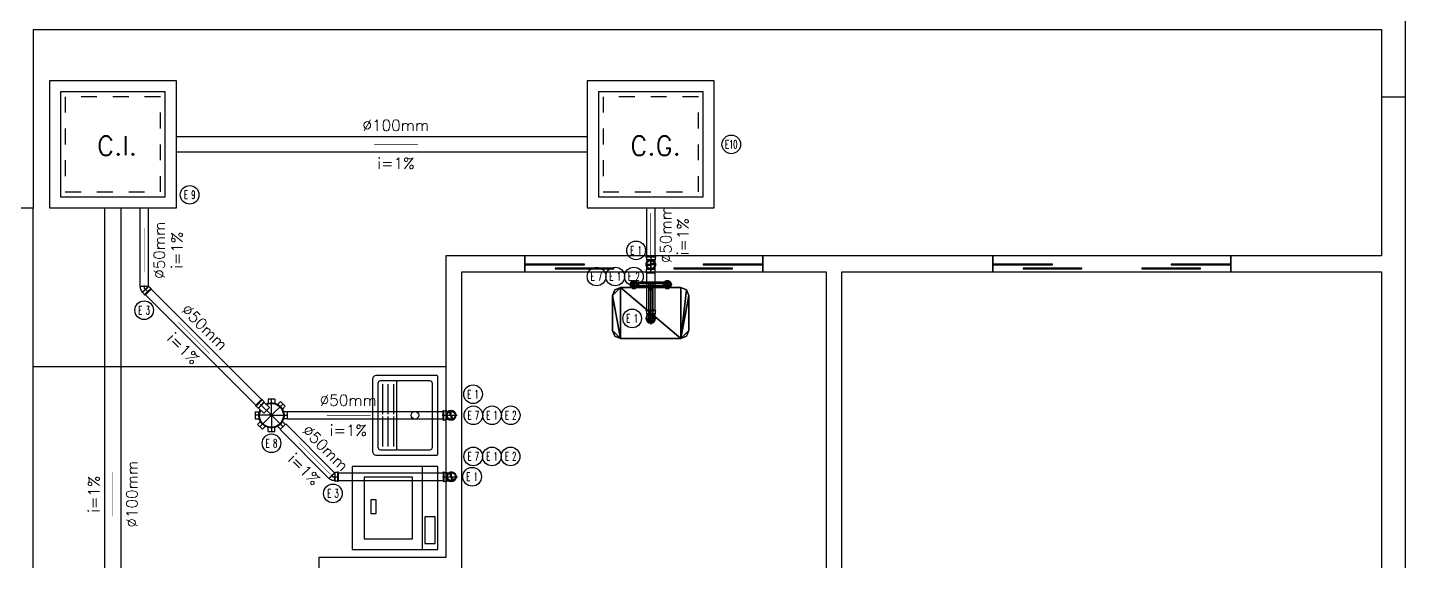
# Model space of a CAD drawing. Header units: metres. Extents: x 49 to 320, y -91 to 27.
# Drawn here: x 169.61 to 178.29, y -32.33 to -28.97 of the extents above; entities that cross this region are included whole.
import ezdxf
from ezdxf.enums import TextEntityAlignment as Align

# ---------------------------------------------------------------- set-up
doc = ezdxf.new("R2010")
doc.units = ezdxf.units.M
doc.header["$LTSCALE"] = 0.2
doc.linetypes.add('HIDDEN', pattern=[0.5, 0.25, -0.25])
doc.linetypes.add('LS', pattern=[0.5, 0.25, -0.25])
for name, color, linetype in [('ARQ-___-___-LEG', 3, 'Continuous'), ('ARQ-___-___-VST', 9, 'Continuous'), ('ARQ-EQP', 24, 'Continuous'), ('ARQ-EQP-___-INT', 7, 'Continuous'), ('CONEXAO_ESGOTO', 3, 'Continuous'), ('Diametro', 1, 'Continuous'), ('Fluxo', 1, 'Continuous'), ('Inclinacao', 1, 'Continuous'), ('LEGENDA_ID', 5, 'Continuous'), ('LEGENDA_ID_L', 5, 'Continuous'), ('LINHA_SIMETRIA', 1, 'LS'), ('TUBOS_ESGOTO', 100, 'Continuous')]:
    doc.layers.add(name, color=color, linetype=linetype)
doc.styles.add('R80', font='simplex.shx', dxfattribs={"height": 12})
doc.styles.add('ROMANS', font='romans', dxfattribs={"height": 6})

# ---------------------------------------------------------------- blocks, each defined once
blk = doc.blocks.new('MCCUB1_3')
at = {"color": 254}
mesh = blk.add_polyface(dxfattribs=at)
corners = [(-1.37, -30.51, 100.3), (-1.37, -30.51, 95.49), (-0.07, -31.26, 95.49), (-0.07, -31.26, 100.61), (-1.37, -29.01, 99.68), (-1.37, -29.01, 95.49), (-0.07, -28.26, 99.37), (-0.07, -28.26, 95.49), (1.23, -29.01, 99.68), (1.23, -29.01, 95.49), (1.23, -30.51, 100.3), (1.23, -30.51, 95.49), (-1.37, -27.24, 103.57), (-0.07, -27.55, 104.32), (-1.37, -26.62, 102.07), (-0.07, -26.31, 101.32), (1.23, -26.62, 102.07), (1.23, -27.24, 103.57), (-1.37, -10.62, 103.57), (-0.07, -10.31, 104.32), (-1.37, -11.24, 102.07), (-0.07, -11.55, 101.32), (1.23, -11.24, 102.07), (1.23, -10.62, 103.57), (-1.37, -7.57, 100.52), (-0.07, -7.04, 101.05), (-1.37, -8.63, 99.46), (-0.07, -9.16, 98.93), (1.23, -8.63, 99.46), (1.23, -7.57, 100.52), (-12.07, -6.6, 99.98), (-12.07, -7.35, 101.29), (11.93, -7.35, 101.29), (11.93, -6.6, 99.98), (-12.07, -7.36, 98.69), (11.93, -7.36, 98.69), (-12.07, -8.86, 98.7), (11.93, -8.86, 98.7), (-12.07, -9.6, 100), (11.93, -9.6, 100), (-12.07, -8.85, 101.29), (11.93, -8.85, 101.29), (12.46, -6.63, 106.88), (11.21, -5.72, 106.88), (9.67, -5.72, 106.88), (8.42, -6.62, 106.88), (7.93, -8.09, 106.88), (8.4, -9.56, 106.88), (9.64, -10.47, 106.88), (12.44, -9.59, 106.88), (11.19, -10.48, 106.88), (12.93, -8.12, 106.88), (12.46, -6.63, 101.88), (11.21, -5.72, 101.88), (9.67, -5.72, 101.88), (8.42, -6.62, 101.88), (7.93, -8.09, 101.88), (8.4, -9.56, 101.88), (9.64, -10.47, 101.88), (11.19, -10.48, 101.88), (12.44, -9.59, 101.88), (12.93, -8.12, 101.88), (-8.07, -8.12, 101.88), (-8.54, -6.63, 101.88), (-8.54, -6.63, 106.88), (-8.07, -8.12, 106.88), (-8.56, -9.59, 101.88), (-8.56, -9.59, 106.88), (-9.81, -10.48, 101.88), (-9.81, -10.48, 106.88), (-11.36, -10.47, 101.88), (-11.36, -10.47, 106.88), (-12.6, -9.56, 101.88), (-12.6, -9.56, 106.88), (-13.07, -8.09, 101.88), (-13.07, -8.09, 106.88), (-12.58, -6.62, 101.88), (-12.58, -6.62, 106.88), (-11.33, -5.72, 101.88), (-11.33, -5.72, 106.88), (-9.79, -5.72, 101.88), (-9.79, -5.72, 106.88)]
mesh.append_faces([[corners[k] for k in face] for face in [(30, 31, 32, 33), (34, 30, 33, 35), (36, 34, 35, 37), (38, 36, 37, 39), (40, 38, 39, 41), (31, 40, 41, 32), (52, 53, 43, 42), (53, 54, 44, 43), (54, 55, 45, 44), (55, 56, 46, 45), (56, 57, 47, 46), (57, 58, 48, 47), (58, 59, 50, 48), (59, 60, 49, 50), (60, 61, 51, 49), (61, 52, 42, 51), (62, 63, 64, 65), (66, 62, 65, 67), (68, 66, 67, 69), (70, 68, 69, 71), (72, 70, 71, 73), (74, 72, 73, 75), (76, 74, 75, 77), (78, 76, 77, 79), (80, 78, 79, 81), (63, 80, 81, 64)]], dxfattribs={"color": 254})
mesh.append_faces([[corners[k] for k in face] for face in [(32, 37, 35, 33), (49, 48, 50), (42, 49, 51), (64, 67, 65), (67, 71, 69)]], dxfattribs={"vtx0": -1, "color": 254})
mesh.append_faces([[corners[k] for k in face] for face in [(32, 39, 37), (42, 44, 45), (42, 45, 46), (42, 46, 47), (42, 47, 48), (64, 73, 71), (64, 75, 73), (64, 77, 75), (64, 79, 77)]], dxfattribs={"vtx0": -1, "vtx2": -1, "color": 254})
mesh.append_faces([[corners[k] for k in face] for face in [(24, 18, 19, 25), (26, 20, 18, 24), (27, 21, 20, 26), (28, 22, 21, 27), (29, 23, 22, 28), (25, 19, 23, 29)]], dxfattribs={"vtx1": -1, "color": 254})
mesh.append_faces([[corners[k] for k in face] for face in [(36, 38, 31)]], dxfattribs={"vtx1": -1, "vtx2": -1, "color": 254})
mesh.append_faces([[corners[k] for k in face] for face in [(12, 0, 3, 13), (14, 4, 0, 12), (15, 6, 4, 14), (16, 8, 6, 15), (17, 10, 8, 16), (13, 3, 10, 17), (18, 12, 13, 19), (20, 14, 12, 18), (21, 15, 14, 20), (22, 16, 15, 21), (23, 17, 16, 22), (19, 13, 17, 23)]], dxfattribs={"vtx1": -1, "vtx3": -1, "color": 254})
mesh.append_faces([[corners[k] for k in face] for face in [(32, 41, 39), (30, 34, 36, 31), (38, 40, 31), (42, 43, 44), (64, 81, 79)]], dxfattribs={"vtx2": -1, "color": 254})
mesh.append_faces([[corners[k] for k in face] for face in [(0, 1, 2, 3), (4, 5, 1, 0), (6, 7, 5, 4), (8, 9, 7, 6), (10, 11, 9, 8), (3, 2, 11, 10)]], dxfattribs={"vtx3": -1, "color": 254})
mesh = blk.add_polyface(dxfattribs=at)
corners = [(-24, -37, 70), (-22.54, -40.54, 70), (-19, -42, 70), (-24, -15, 70), (-22.54, -11.46, 70), (-19, -10, 70), (19, -10, 70), (19, -42, 70), (24, -15, 70), (24, -37, 70), (22.54, -40.54, 70), (22.54, -11.46, 70), (-24, -37, 85), (-22.54, -40.54, 85), (-19, -42, 85), (19, -42, 85), (22.54, -40.54, 85), (24, -37, 85), (24, -15, 85), (22.54, -11.46, 85), (19, -10, 85), (-19, -10, 85), (-22.54, -11.46, 85), (-24, -15, 85)]
mesh.append_faces([[corners[k] for k in face] for face in [(9, 7, 10), (6, 8, 11)]], dxfattribs={"vtx0": -1, "color": 254})
mesh.append_faces([[corners[k] for k in face] for face in [(0, 2, 3), (3, 2, 4), (4, 2, 5), (5, 2, 6), (8, 7, 9)]], dxfattribs={"vtx0": -1, "vtx1": -1, "color": 254})
mesh.append_faces([[corners[k] for k in face] for face in [(6, 7, 8)]], dxfattribs={"vtx0": -1, "vtx1": -1, "vtx2": -1, "color": 254})
mesh.append_faces([[corners[k] for k in face] for face in [(6, 2, 7)]], dxfattribs={"vtx0": -1, "vtx2": -1, "color": 254})
mesh.append_faces([[corners[k] for k in face] for face in [(12, 13, 0), (13, 14, 1), (14, 15, 2), (15, 16, 7), (16, 17, 10), (17, 18, 9), (18, 19, 8), (19, 20, 11), (20, 21, 6), (21, 22, 5), (22, 23, 4), (23, 12, 3)]], dxfattribs={"vtx1": -1, "color": 254})
mesh.append_faces([[corners[k] for k in face] for face in [(0, 1, 2), (13, 1, 0), (14, 2, 1), (15, 7, 2), (16, 10, 7), (17, 9, 10), (18, 8, 9), (19, 11, 8), (20, 6, 11), (21, 5, 6), (22, 4, 5), (23, 3, 4), (12, 0, 3)]], dxfattribs={"vtx2": -1, "color": 254})
blk = doc.blocks.new('EQLAV1_2')
at = {"color": 0}
blk.add_lwpolyline([(30.8, -10), (-30.8, -10), (-30.8, -73.5), (30.8, -73.5)], close=True, dxfattribs=at)
at = {"layer": 'ARQ-EQP-___-INT'}
blk.add_line((30.8, -21.3), (-30.8, -21.3), dxfattribs=at)
for points in [[(6.4, -19.6), (26.4, -19.6), (26.4, -12.1), (6.4, -12.1)], [(22.9, -64.6), (22.9, -28.8), (-23, -28.8), (-23, -64.6)], [(4, -59.7), (4, -55.7), (-6, -55.7), (-6, -59.7)]]:
    blk.add_lwpolyline(points, close=True, dxfattribs=at)
blk = doc.blocks.new('SAT13S_2')
at = {"layer": 'ARQ-EQP', "color": 0, "linetype": 'ByBlock'}
blk.add_lwpolyline([(-26.5, -48.5), (26.5, -48.5, 0.414214), (29.5, -45.5), (29.5, -1, 0.414214), (28.5, 0), (-28.5, 0, 0.414214), (-29.5, -1), (-29.5, -45.5, 0.414214)], format="xyb", close=True, dxfattribs=at)
at = {"layer": 'ARQ-EQP-___-INT'}
for points in [[(25.5, -27.7), (25.5, -6, 0.414214), (23.5, -4), (-23.5, -4, 0.414214), (-25.5, -6), (-25.5, -27.7)], [(-25.5, -27.8), (-25.5, -29.7, 0.414214), (-24.5, -30.6), (-23.2, -30.6), (23.1, -30.6), (24.5, -30.6, 0.414214), (25.5, -29.7), (25.5, -27.8)], [(-25.5, -30.5), (-25.5, -42.5, 0.414214), (-23.5, -44.5)], [(-23.5, -44.5), (23.5, -44.5, 0.414214), (25.5, -42.5), (25.5, -30.5, 0.414214)], [(-23.2, -33), (-0.9, -33, 0.414214)], [(-23.2, -37), (-0.9, -37, 0.414214)], [(0.8, -33), (23.1, -33, 0.414214)], [(0.8, -37), (23.1, -37, 0.414214)], [(-23.2, -41), (-0.9, -41, 0.414214)], [(0.8, -41), (23.1, -41, 0.414214)]]:
    blk.add_lwpolyline(points, format="xyb", dxfattribs=at)
blk.add_circle((0, -17), 2.8, dxfattribs=at)
blk = doc.blocks.new('*U269', base_point=(455.0107, 179.0138, 1.0246))
at = {"linetype": 'Continuous'}
for p, q in [((454.9807, 179.0635, 1.0246), (454.9807, 179.061, 1.0246)), ((454.9832, 179.0635, 1.0246), (454.9807, 179.0635, 1.0246)), ((454.9807, 179.061, 1.0246), (454.9832, 179.061, 1.0246)), ((454.9832, 179.066, 1.0246), (454.9832, 179.0635, 1.0246)), ((454.9832, 179.066, 1.0246), (455.0382, 179.066, 1.0246)), ((454.9832, 179.0635, 1.0246), (455.0382, 179.0635, 1.0246)), ((454.9832, 179.061, 1.0246), (454.9832, 179.0435, 1.0246)), ((454.9832, 179.061, 1.0246), (455.0382, 179.061, 1.0246)), ((454.9857, 179.041, 1.0246), (454.9832, 179.0435, 1.0246)), ((454.9832, 179.0435, 1.0246), (455.0063, 179.0435, 1.0246)), ((454.9857, 179.041, 1.0246), (454.9857, 179.0304, 1.0246)), ((454.998, 179.041, 1.0246), (454.9857, 179.041, 1.0246)), ((455.0152, 179.0435, 1.0246), (455.0382, 179.0435, 1.0246)), ((455.0357, 179.041, 1.0246), (455.0234, 179.041, 1.0246)), ((455.0357, 179.041, 1.0246), (455.0382, 179.0435, 1.0246)), ((455.0357, 179.041, 1.0246), (455.0357, 179.0304, 1.0246)), ((455.0382, 179.066, 1.0246), (455.0382, 179.0635, 1.0246)), ((455.0382, 179.066, 1.0246), (455.0382, 179.0635, 1.0246)), ((455.0382, 179.0635, 1.0246), (455.0407, 179.0635, 1.0246)), ((455.0407, 179.061, 1.0246), (455.0382, 179.061, 1.0246)), ((455.0382, 179.061, 1.0246), (455.0382, 179.0435, 1.0246)), ((455.0407, 179.0635, 1.0246), (455.0407, 179.061, 1.0246))]:
    blk.add_line(p, q, dxfattribs=at)
for radius in [0.03, 0.0275]:
    blk.add_circle((455.0107, 179.0138, 1.0246), radius, dxfattribs=at)
for centre, radius, start, end in [((455.0107, 179.0138, 1.0246), 0.025, 0.00137, 179.99736), ((454.9982, 179.0083, 1.0246), 0.0137, 24.02682, 155.97445), ((455.0107, 179.0138, 1.0246), 0.025, 180.00264, 359.99863), ((455.0232, 179.0194, 1.0246), 0.0137, 204.02682, 335.97445)]:
    blk.add_arc(centre, radius, start, end, dxfattribs=at)
at = {"layer": 'LINHA_SIMETRIA'}
for p, q in [((455.0107, 179.0706, 1.0246), (455.0107, 178.975, 1.0246)), ((455.0434, 179.0138, 1.0246), (454.9781, 179.0138, 1.0246))]:
    blk.add_line(p, q, dxfattribs=at)
blk = doc.blocks.new('*U270', base_point=(455.0107, 179.3533, 1.0246))
at = {"linetype": 'Continuous'}
for p, q in [((454.9857, 179.3533, 1.0246), (454.9857, 179.3262, 1.0246)), ((455.0357, 179.3262, 1.0246), (455.0357, 179.3533, 1.0246)), ((454.9807, 179.3037, 1.0246), (454.9807, 179.3062, 1.0246)), ((454.9807, 179.3062, 1.0246), (454.9832, 179.3062, 1.0246)), ((454.9832, 179.3037, 1.0246), (454.9807, 179.3037, 1.0246)), ((454.9857, 179.3262, 1.0246), (454.9832, 179.3237, 1.0246)), ((455.0382, 179.3237, 1.0246), (454.9832, 179.3237, 1.0246)), ((454.9832, 179.3062, 1.0246), (454.9832, 179.3237, 1.0246)), ((455.0382, 179.3062, 1.0246), (454.9832, 179.3062, 1.0246)), ((455.0382, 179.3037, 1.0246), (454.9832, 179.3037, 1.0246)), ((454.9832, 179.3012, 1.0246), (454.9832, 179.3037, 1.0246)), ((454.9832, 179.3012, 1.0246), (454.9832, 179.3037, 1.0246)), ((455.0382, 179.3012, 1.0246), (454.9832, 179.3012, 1.0246)), ((454.9857, 179.3262, 1.0246), (455.0357, 179.3262, 1.0246)), ((455.0357, 179.3262, 1.0246), (455.0382, 179.3237, 1.0246)), ((455.0382, 179.3062, 1.0246), (455.0382, 179.3237, 1.0246)), ((455.0407, 179.3062, 1.0246), (455.0382, 179.3062, 1.0246)), ((455.0382, 179.3037, 1.0246), (455.0407, 179.3037, 1.0246)), ((455.0382, 179.3012, 1.0246), (455.0382, 179.3037, 1.0246)), ((455.0407, 179.3037, 1.0246), (455.0407, 179.3062, 1.0246))]:
    blk.add_line(p, q, dxfattribs=at)
for radius, start, end in [(0.03, 326.44269, 213.55731), (0.0275, 335.38002, 204.61998), (0.025, 0, 180)]:
    blk.add_arc((455.0107, 179.3533, 1.0246), radius, start, end, dxfattribs=at)
at = {"layer": 'LINHA_SIMETRIA'}
for p, q in [((454.9791, 179.3533, 1.0246), (455.0423, 179.3533, 1.0246)), ((455.0107, 179.2965, 1.0246), (455.0107, 179.3861, 1.0246))]:
    blk.add_line(p, q, dxfattribs=at)
blk = doc.blocks.new('*U271', base_point=(455.0107, 179.3533, 1.0246))
at = {"linetype": 'Continuous'}
for p, q in [((454.9807, 179.4029, 1.0246), (454.9807, 179.4004, 1.0246)), ((454.9832, 179.4029, 1.0246), (454.9807, 179.4029, 1.0246)), ((454.9807, 179.4004, 1.0246), (454.9832, 179.4004, 1.0246)), ((454.9832, 179.4054, 1.0246), (454.9832, 179.4029, 1.0246)), ((454.9832, 179.4054, 1.0246), (455.0382, 179.4054, 1.0246)), ((454.9832, 179.4029, 1.0246), (455.0382, 179.4029, 1.0246)), ((454.9832, 179.4004, 1.0246), (454.9832, 179.3829, 1.0246)), ((454.9832, 179.4004, 1.0246), (455.0382, 179.4004, 1.0246)), ((454.9857, 179.3804, 1.0246), (454.9832, 179.3829, 1.0246)), ((454.9832, 179.3829, 1.0246), (455.0063, 179.3829, 1.0246)), ((454.9857, 179.3804, 1.0246), (454.9857, 179.3698, 1.0246)), ((454.998, 179.3804, 1.0246), (454.9857, 179.3804, 1.0246)), ((455.0152, 179.3829, 1.0246), (455.0382, 179.3829, 1.0246)), ((455.0357, 179.3804, 1.0246), (455.0234, 179.3804, 1.0246)), ((455.0357, 179.3804, 1.0246), (455.0382, 179.3829, 1.0246)), ((455.0357, 179.3804, 1.0246), (455.0357, 179.3698, 1.0246)), ((455.0382, 179.4054, 1.0246), (455.0382, 179.4029, 1.0246)), ((455.0382, 179.4054, 1.0246), (455.0382, 179.4029, 1.0246)), ((455.0382, 179.4029, 1.0246), (455.0407, 179.4029, 1.0246)), ((455.0407, 179.4004, 1.0246), (455.0382, 179.4004, 1.0246)), ((455.0382, 179.4004, 1.0246), (455.0382, 179.3829, 1.0246)), ((455.0407, 179.4029, 1.0246), (455.0407, 179.4004, 1.0246))]:
    blk.add_line(p, q, dxfattribs=at)
for radius in [0.03, 0.0275]:
    blk.add_circle((455.0107, 179.3533, 1.0246), radius, dxfattribs=at)
for centre, radius, start, end in [((455.0107, 179.3533, 1.0246), 0.025, 0.00137, 179.99736), ((454.9982, 179.3477, 1.0246), 0.0137, 24.02682, 155.97445), ((455.0107, 179.3533, 1.0246), 0.025, 180.00264, 359.99863), ((455.0232, 179.3589, 1.0246), 0.0137, 204.02682, 335.97445)]:
    blk.add_arc(centre, radius, start, end, dxfattribs=at)
at = {"layer": 'LINHA_SIMETRIA'}
for p, q in [((455.0434, 179.3533, 1.0246), (454.9781, 179.3533, 1.0246)), ((455.0107, 179.4101, 1.0246), (455.0107, 179.3144, 1.0246))]:
    blk.add_line(p, q, dxfattribs=at)
blk = doc.blocks.new('*U272', base_point=(457.4992, 178.4035))
at = {"linetype": 'Continuous'}
for p, q in [((457.412, 178.4603), (457.4424, 178.4907)), ((457.4424, 178.4907), (457.4604, 178.4726)), ((457.4777, 178.5053), (457.5207, 178.5053)), ((457.4777, 178.5053), (457.4777, 178.4797)), ((457.5449, 178.4848), (457.5125, 178.4524)), ((457.5207, 178.5053), (457.5207, 178.4797)), ((457.5572, 178.5007), (457.5449, 178.4883)), ((457.5449, 178.4848), (457.5449, 178.4883)), ((457.5449, 178.4883), (457.5838, 178.4494)), ((457.5802, 178.4494), (457.5449, 178.4848)), ((457.5572, 178.5042), (457.5555, 178.5024)), ((457.5555, 178.5024), (457.5572, 178.5007)), ((457.559, 178.5024), (457.5572, 178.5042)), ((457.5572, 178.5007), (457.5961, 178.4618)), ((457.5608, 178.5042), (457.559, 178.5024)), ((457.559, 178.5024), (457.5979, 178.4636)), ((457.5608, 178.5042), (457.5997, 178.4653)), ((457.5961, 178.4618), (457.5838, 178.4494)), ((457.5979, 178.46), (457.5961, 178.4618)), ((457.5997, 178.4653), (457.5979, 178.4635)), ((457.5997, 178.4653), (457.5979, 178.4636)), ((457.5979, 178.4635), (457.5997, 178.4618)), ((457.5997, 178.4618), (457.5979, 178.46)), ((457.3973, 178.382), (457.3973, 178.425)), ((457.3973, 178.425), (457.4229, 178.425)), ((457.3973, 178.382), (457.4229, 178.382)), ((457.412, 178.4603), (457.43, 178.4422)), ((457.5125, 178.4524), (457.5479, 178.4171)), ((457.5802, 178.4494), (457.5479, 178.4171)), ((457.601, 178.425), (457.5755, 178.425)), ((457.601, 178.382), (457.5755, 178.382)), ((457.5802, 178.4494), (457.5838, 178.4494)), ((457.601, 178.425), (457.601, 178.382)), ((457.412, 178.3466), (457.43, 178.3647)), ((457.4424, 178.3162), (457.412, 178.3466)), ((457.4424, 178.3162), (457.4604, 178.3343)), ((457.4777, 178.3016), (457.4777, 178.3272)), ((457.5207, 178.3016), (457.4777, 178.3016)), ((457.5207, 178.3016), (457.5207, 178.3272)), ((457.556, 178.3162), (457.5379, 178.3343)), ((457.5864, 178.3466), (457.556, 178.3162)), ((457.5864, 178.3466), (457.5683, 178.3647))]:
    blk.add_line(p, q, dxfattribs=at)
for radius, start, end in [(0.0793, 63.51988, 26.75139), (0.075, 64.61557, 25.673)]:
    blk.add_arc((457.4992, 178.4035), radius, start, end, dxfattribs=at)
at = {"layer": 'LINHA_SIMETRIA'}
for q in [(457.4207, 178.4819), (457.4992, 178.5144), (457.588, 178.4923), (457.3882, 178.4035), (457.4207, 178.325), (457.5776, 178.325), (457.4992, 178.2925), (457.6101, 178.4035)]:
    blk.add_line((457.4992, 178.4035), q, dxfattribs=at)
blk = doc.blocks.new('*U273', base_point=(456.2531, 178.0165))
at = {"linetype": 'Continuous'}
for p, q in [((456.2803, 178.0415), (456.2697, 178.0415)), ((456.2803, 178.0415), (456.2828, 178.044)), ((456.2803, 178.0292), (456.2803, 178.0415)), ((456.3003, 178.044), (456.2828, 178.044)), ((456.2828, 178.044), (456.2828, 178.0209)), ((456.3028, 178.0465), (456.3003, 178.0465)), ((456.3003, 178.0465), (456.3003, 178.044)), ((456.3003, 178.044), (456.3003, 177.989)), ((456.3028, 178.044), (456.3028, 178.0465)), ((456.3053, 178.044), (456.3028, 178.044)), ((456.3028, 178.044), (456.3028, 177.989)), ((456.3053, 178.044), (456.3053, 177.989)), ((456.2803, 177.9915), (456.2697, 177.9915)), ((456.2803, 177.9915), (456.2803, 178.0038)), ((456.2803, 177.9915), (456.2828, 177.989)), ((456.2828, 178.012), (456.2828, 177.989)), ((456.3003, 177.989), (456.2828, 177.989)), ((456.3003, 177.9865), (456.3003, 177.989)), ((456.3028, 177.9865), (456.3003, 177.9865)), ((456.3053, 177.989), (456.3028, 177.989)), ((456.3053, 177.989), (456.3028, 177.989)), ((456.3028, 177.989), (456.3028, 177.9865))]:
    blk.add_line(p, q, dxfattribs=at)
for radius in [0.03, 0.0275]:
    blk.add_circle((456.2531, 178.0165), radius, dxfattribs=at)
for centre, radius, start, end in [((456.2531, 178.0165), 0.025, 90.00264, 269.99863), ((456.2476, 178.029), 0.0137, 294.02682, 65.97445), ((456.2531, 178.0165), 0.025, 270.00137, 89.99736), ((456.2587, 178.004), 0.0137, 114.02682, 245.97445)]:
    blk.add_arc(centre, radius, start, end, dxfattribs=at)
at = {"layer": 'LINHA_SIMETRIA'}
for p, q in [((456.2531, 177.9838), (456.2531, 178.0491)), ((456.3099, 178.0165), (456.2142, 178.0165))]:
    blk.add_line(p, q, dxfattribs=at)
blk = doc.blocks.new('*U274', base_point=(456.2663, 178.0165))
at = {"linetype": 'Continuous'}
for p, q in [((456.2934, 178.0415), (456.2663, 178.0415)), ((456.2934, 178.0415), (456.2959, 178.044)), ((456.2934, 177.9915), (456.2934, 178.0415)), ((456.2959, 178.044), (456.2959, 177.989)), ((456.3134, 178.044), (456.2959, 178.044)), ((456.3159, 178.0465), (456.3134, 178.0465)), ((456.3134, 178.0465), (456.3134, 178.044)), ((456.3134, 178.044), (456.3134, 177.989)), ((456.3159, 178.044), (456.3159, 178.0465)), ((456.3159, 178.044), (456.3159, 177.989)), ((456.3184, 178.044), (456.3159, 178.044)), ((456.3184, 178.044), (456.3184, 177.989)), ((456.2663, 177.9915), (456.2934, 177.9915)), ((456.2934, 177.9915), (456.2959, 177.989)), ((456.3134, 177.989), (456.2959, 177.989)), ((456.3134, 177.9865), (456.3134, 177.989)), ((456.3159, 177.9865), (456.3134, 177.9865)), ((456.3159, 177.989), (456.3159, 177.9865)), ((456.3184, 177.989), (456.3159, 177.989)), ((456.3184, 177.989), (456.3159, 177.989))]:
    blk.add_line(p, q, dxfattribs=at)
for radius, start, end in [(0.03, 56.44269, 303.55731), (0.0275, 65.38002, 294.61998), (0.025, 90, 270)]:
    blk.add_arc((456.2663, 178.0165), radius, start, end, dxfattribs=at)
at = {"layer": 'LINHA_SIMETRIA'}
for p, q in [((456.2663, 177.9849), (456.2663, 178.0481)), ((456.3231, 178.0165), (456.2334, 178.0165))]:
    blk.add_line(p, q, dxfattribs=at)
blk = doc.blocks.new('*U275', base_point=(457.0128, 178.0165))
at = {"linetype": 'Continuous'}
for p, q in [((456.9769, 177.9889), (456.9767, 178.0439)), ((456.9767, 178.0439), (456.9792, 178.0439)), ((456.9767, 178.0439), (456.9792, 178.0439)), ((456.9792, 178.0439), (456.9792, 178.0464)), ((456.9792, 178.0464), (456.9817, 178.0464)), ((456.9794, 177.9889), (456.9792, 178.0439)), ((456.9817, 178.0464), (456.9817, 178.0439)), ((456.9817, 178.0439), (456.9992, 178.044)), ((456.9819, 177.9889), (456.9817, 178.0439)), ((456.9994, 177.989), (456.9992, 178.044)), ((457.0017, 178.0415), (456.9992, 178.044)), ((457.0017, 178.0415), (457.0019, 177.9915)), ((457.0017, 178.0415), (457.0372, 178.0062)), ((456.9769, 177.9889), (456.9794, 177.9889)), ((456.9794, 177.9889), (456.9794, 177.9864)), ((456.9794, 177.9864), (456.9819, 177.9864)), ((456.9819, 177.9889), (456.9994, 177.989)), ((456.9819, 177.9864), (456.9819, 177.9889)), ((457.0019, 177.9915), (456.9994, 177.989)), ((457.0372, 178.0062), (457.0306, 177.9996))]:
    blk.add_line(p, q, dxfattribs=at)
blk.add_arc((457.0007, 178.0506), 0.0591, 271.19116, 300.33582, dxfattribs=at)
at = {"layer": 'LINHA_SIMETRIA'}
for p, q in [((457.0244, 178.0282), (457.0128, 178.0165)), ((457.0128, 178.0165), (456.9756, 178.0163))]:
    blk.add_line(p, q, dxfattribs=at)
blk = doc.blocks.new('*U276', base_point=(456.2687, 178.4035))
at = {"linetype": 'Continuous'}
for p, q in [((456.2958, 178.4285), (456.2852, 178.4285)), ((456.2958, 178.3785), (456.2852, 178.3785)), ((456.2958, 178.4285), (456.2983, 178.431)), ((456.2958, 178.4162), (456.2958, 178.4285)), ((456.2958, 178.3785), (456.2958, 178.3907)), ((456.2958, 178.3785), (456.2983, 178.376)), ((456.3158, 178.431), (456.2983, 178.431)), ((456.2983, 178.431), (456.2983, 178.4079)), ((456.2983, 178.399), (456.2983, 178.376)), ((456.3158, 178.376), (456.2983, 178.376)), ((456.3183, 178.4335), (456.3158, 178.4335)), ((456.3158, 178.4335), (456.3158, 178.431)), ((456.3158, 178.431), (456.3158, 178.376)), ((456.3158, 178.3735), (456.3158, 178.376)), ((456.3183, 178.431), (456.3183, 178.4335)), ((456.3208, 178.431), (456.3183, 178.431)), ((456.3183, 178.431), (456.3183, 178.376)), ((456.3208, 178.376), (456.3183, 178.376)), ((456.3208, 178.376), (456.3183, 178.376)), ((456.3183, 178.376), (456.3183, 178.3735)), ((456.3208, 178.431), (456.3208, 178.376)), ((456.3183, 178.3735), (456.3158, 178.3735))]:
    blk.add_line(p, q, dxfattribs=at)
for radius in [0.03, 0.0275]:
    blk.add_circle((456.2687, 178.4035), radius, dxfattribs=at)
for centre, radius, start, end in [((456.2687, 178.4035), 0.025, 90.00264, 269.99863), ((456.2743, 178.391), 0.0137, 114.02682, 245.97445), ((456.2631, 178.416), 0.0137, 294.02682, 65.97445), ((456.2687, 178.4035), 0.025, 270.00137, 89.99736)]:
    blk.add_arc(centre, radius, start, end, dxfattribs=at)
at = {"layer": 'LINHA_SIMETRIA'}
for p, q in [((456.3255, 178.4035), (456.2298, 178.4035)), ((456.2687, 178.3708), (456.2687, 178.4361))]:
    blk.add_line(p, q, dxfattribs=at)
blk = doc.blocks.new('*U277', base_point=(456.2687, 178.4035))
at = {"linetype": 'Continuous'}
for p, q in [((456.2958, 178.4285), (456.2687, 178.4285)), ((456.2687, 178.3785), (456.2958, 178.3785)), ((456.2958, 178.4285), (456.2983, 178.431)), ((456.2958, 178.3785), (456.2958, 178.4285)), ((456.2958, 178.3785), (456.2983, 178.376)), ((456.2983, 178.431), (456.2983, 178.376)), ((456.3158, 178.431), (456.2983, 178.431)), ((456.3158, 178.376), (456.2983, 178.376)), ((456.3183, 178.4335), (456.3158, 178.4335)), ((456.3158, 178.4335), (456.3158, 178.431)), ((456.3158, 178.431), (456.3158, 178.376)), ((456.3158, 178.3735), (456.3158, 178.376)), ((456.3183, 178.431), (456.3183, 178.4335)), ((456.3183, 178.431), (456.3183, 178.376)), ((456.3208, 178.431), (456.3183, 178.431)), ((456.3183, 178.376), (456.3183, 178.3735)), ((456.3208, 178.376), (456.3183, 178.376)), ((456.3208, 178.376), (456.3183, 178.376)), ((456.3208, 178.431), (456.3208, 178.376)), ((456.3183, 178.3735), (456.3158, 178.3735))]:
    blk.add_line(p, q, dxfattribs=at)
for radius, start, end in [(0.03, 56.44269, 303.55731), (0.0275, 65.38002, 294.61998), (0.025, 90, 270)]:
    blk.add_arc((456.2687, 178.4035), radius, start, end, dxfattribs=at)
at = {"layer": 'LINHA_SIMETRIA'}
for p, q in [((456.3255, 178.4035), (456.2359, 178.4035)), ((456.2687, 178.3719), (456.2687, 178.4351))]:
    blk.add_line(p, q, dxfattribs=at)
blk = doc.blocks.new('*U278', base_point=(458.2017, 179.2054))
at = {"linetype": 'Continuous'}
for p, q in [((458.1568, 179.203), (458.1586, 179.2047)), ((458.1586, 179.2012), (458.1568, 179.203)), ((458.1568, 179.1994), (458.1586, 179.2012)), ((458.1568, 179.1994), (458.1586, 179.2012)), ((458.1957, 179.1605), (458.1568, 179.1994)), ((458.1586, 179.2047), (458.1603, 179.203)), ((458.1975, 179.1623), (458.1586, 179.2012)), ((458.1603, 179.203), (458.1727, 179.2153)), ((458.1992, 179.1641), (458.1603, 179.203)), ((458.2116, 179.1765), (458.1727, 179.2153)), ((458.1762, 179.2153), (458.1727, 179.2153)), ((458.1762, 179.2153), (458.2116, 179.18)), ((458.1762, 179.2153), (458.2262, 179.2153)), ((458.1957, 179.1605), (458.1975, 179.1623)), ((458.1975, 179.1623), (458.1992, 179.1605)), ((458.1992, 179.1641), (458.2116, 179.1765)), ((458.201, 179.1623), (458.1992, 179.1641)), ((458.1992, 179.1605), (458.201, 179.1623)), ((458.2116, 179.18), (458.2116, 179.1765)), ((458.2262, 179.2153), (458.2262, 179.2059))]:
    blk.add_line(p, q, dxfattribs=at)
blk.add_arc((458.1691, 179.2211), 0.0591, 315.9787, 345.12337, dxfattribs=at)
at = {"layer": 'LINHA_SIMETRIA'}
for p, q in [((458.2017, 179.2054), (458.1754, 179.1791)), ((458.2017, 179.222), (458.2017, 179.2054))]:
    blk.add_line(p, q, dxfattribs=at)
blk = doc.blocks.new('inp_cx')
for p, q in [((40, 40), (-40, 40)), ((-40, 40), (-40, -40)), ((40, -40), (40, 40)), ((-40, -40), (40, -40))]:
    blk.add_line(p, q)
at = {"color": 1, "linetype": 'Continuous', "ltscale": 0.5}
for p, q in [((33, 33), (-33, 33)), ((-33, 33), (-33, -33)), ((33, -33), (33, 33)), ((-33, -33), (33, -33))]:
    blk.add_line(p, q, dxfattribs=at)
at = {"color": 1, "linetype": 'HIDDEN', "ltscale": 0.5}
for p, q in [((30, 30), (-30, 30)), ((-30, 30), (-30, -30)), ((30, -30), (30, 30)), ((-30, -30), (30, -30))]:
    blk.add_line(p, q, dxfattribs=at)
at = {"style": 'R80'}
blk.add_text('C.I.', height=12, dxfattribs=at).set_placement((-9.98, -6.88))
blk = doc.blocks.new('_cxgordu')
for p, q in [((40, 40), (-40, 40)), ((-40, 40), (-40, -40)), ((40, -40), (40, 40)), ((-40, -40), (40, -40))]:
    blk.add_line(p, q)
at = {"color": 1, "linetype": 'Continuous', "ltscale": 0.5}
for p, q in [((33, 33), (-33, 33)), ((-33, 33), (-33, -33)), ((33, -33), (33, 33)), ((-33, -33), (33, -33))]:
    blk.add_line(p, q, dxfattribs=at)
at = {"color": 1, "linetype": 'HIDDEN', "ltscale": 0.5}
for p, q in [((30, 30), (-30, 30)), ((-30, 30), (-30, -30)), ((30, -30), (30, 30)), ((-30, -30), (30, -30))]:
    blk.add_line(p, q, dxfattribs=at)
at = {"style": 'R80'}
blk.add_text('C.G.', height=12, dxfattribs=at).set_placement((-12.9, -6.88))

msp = doc.modelspace()

# ---------------------------------------------------------------- linework, layer by layer
for p, q in [((178.136, -29.4058), (178.136, -30.4058)), ((178.286, -29.4058), (178.136, -29.4058)), ((178.286, -38.4058), (178.286, -29.4058)), ((169.641, -30.1058), (169.491, -30.1058)), ((169.641, -38.4058), (169.641, -30.1058)), ((172.7385, -30.4058), (172.241, -30.4058)), ((172.241, -30.4058), (172.241, -32.3058)), ((172.7385, -30.5058), (172.7385, -30.4058)), ((172.7395, -30.4058), (172.7385, -30.4058)), ((172.7385, -30.4058), (172.7385, -30.5058)), ((174.2375, -30.4058), (172.7395, -30.4058)), ((172.7395, -30.5058), (172.7395, -30.4058)), ((173.1148, -30.4583), (172.7455, -30.4583)), ((172.7455, -30.4583), (172.7455, -30.4633)), ((172.7455, -30.4633), (173.1148, -30.4633)), ((173.1148, -30.4633), (173.1148, -30.4583)), ((174.2315, -30.4583), (173.8623, -30.4583)), ((173.8623, -30.4583), (173.8623, -30.4633)), ((173.8623, -30.4633), (174.2315, -30.4633)), ((174.2315, -30.4633), (174.2315, -30.4583)), ((174.2385, -30.4058), (174.2375, -30.4058)), ((174.2375, -30.4058), (174.2375, -30.5058)), ((174.2385, -30.4058), (174.2385, -30.5058)), ((175.686, -30.4058), (174.2385, -30.4058)), ((174.2385, -30.5058), (174.2385, -30.4058)), ((175.686, -30.5058), (175.686, -30.4058)), ((175.687, -30.4058), (175.686, -30.4058)), ((175.686, -30.4058), (175.686, -30.5058)), ((177.185, -30.4058), (175.687, -30.4058)), ((175.687, -30.5058), (175.687, -30.4058)), ((176.0623, -30.4583), (175.693, -30.4583)), ((175.693, -30.4583), (175.693, -30.4633)), ((175.693, -30.4633), (176.0623, -30.4633)), ((176.0623, -30.4633), (176.0623, -30.4583)), ((177.179, -30.4583), (176.8098, -30.4583)), ((176.8098, -30.4583), (176.8098, -30.4633)), ((176.8098, -30.4633), (177.179, -30.4633)), ((177.179, -30.4633), (177.179, -30.4583)), ((177.186, -30.4058), (177.185, -30.4058)), ((177.185, -30.4058), (177.185, -30.5058)), ((177.186, -30.4058), (177.186, -30.5058)), ((178.136, -30.4058), (177.186, -30.4058)), ((177.186, -30.5058), (177.186, -30.4058)), ((172.341, -30.5058), (172.7385, -30.5058)), ((172.341, -32.5058), (172.341, -30.5058)), ((172.7385, -30.5058), (172.7395, -30.5058)), ((172.7395, -30.5058), (174.2375, -30.5058)), ((173.2994, -30.4833), (172.9301, -30.4833)), ((172.9301, -30.4833), (172.9301, -30.4883)), ((172.9301, -30.4883), (173.2994, -30.4883)), ((173.2994, -30.4883), (173.2994, -30.4833)), ((174.0469, -30.4833), (173.6776, -30.4833)), ((173.6776, -30.4833), (173.6776, -30.4883)), ((173.6776, -30.4883), (174.0469, -30.4883)), ((174.0469, -30.4883), (174.0469, -30.4833)), ((174.2375, -30.5058), (174.2385, -30.5058)), ((174.2385, -30.5058), (174.636, -30.5058)), ((174.636, -30.5058), (174.636, -33.4658)), ((174.736, -33.1558), (174.736, -30.5058)), ((174.736, -30.5058), (175.686, -30.5058)), ((175.686, -30.5058), (175.687, -30.5058)), ((175.687, -30.5058), (177.185, -30.5058)), ((176.2469, -30.4833), (175.8776, -30.4833)), ((175.8776, -30.4833), (175.8776, -30.4883)), ((175.8776, -30.4883), (176.2469, -30.4883)), ((176.2469, -30.4883), (176.2469, -30.4833)), ((176.9944, -30.4833), (176.6251, -30.4833)), ((176.6251, -30.4833), (176.6251, -30.4883)), ((176.6251, -30.4883), (176.9944, -30.4883)), ((176.9944, -30.4883), (176.9944, -30.4833)), ((177.185, -30.5058), (177.186, -30.5058)), ((177.186, -30.5058), (178.136, -30.5058)), ((178.136, -30.5058), (178.136, -33.1558)), ((172.241, -31.1058), (169.641, -31.1058)), ((172.241, -31.1058), (169.641, -31.1058)), ((171.441, -32.3058), (171.441, -32.4058)), ((172.241, -32.3058), (171.441, -32.3058))]:
    msp.add_line(p, q)
at = {"layer": 'ARQ-___-___-VST'}
for p, q in [((178.286, -29.4058), (178.286, -28.4058)), ((169.641, -28.9808), (178.136, -28.9808)), ((169.641, -28.9808), (169.641, -30.1058)), ((178.136, -28.9808), (178.136, -29.4058))]:
    msp.add_line(p, q, dxfattribs=at)
at = {"layer": 'Fluxo'}
for points in [[(172.0662, -29.7034, 0.0035, 0.0035, 0), (171.8562, -29.7034, 0.035, 0, 0), (171.7862, -29.7034, 0, 0, 0)], [(173.5317, -30.4124, 0.0035, 0.0035, 0), (173.5317, -30.2024, 0.035, 0, 0), (173.5317, -30.1324, 0, 0, 0)], [(170.3407, -30.5104, 0.0035, 0.0035, 0), (170.3407, -30.3004, 0.035, 0, 0), (170.3407, -30.2304, 0, 0, 0)], [(170.7532, -31.0208, 0.0035, 0.0035, 0), (170.6047, -30.8723, 0.035, 0, 0), (170.5552, -30.8228, 0, 0, 0)], [(171.7666, -31.4102, 0.0035, 0.0035, 0), (171.5566, -31.4102, 0.035, 0, 0), (171.4866, -31.4102, 0, 0, 0)], [(171.5146, -31.7822, 0.0035, 0.0035, 0), (171.3661, -31.6337, 0.035, 0, 0), (171.3166, -31.5842, 0, 0, 0)], [(170.1433, -31.7673, 0.0035, 0.0035, 0), (170.1433, -31.9773, 0.035, 0, 0), (170.1433, -32.0473, 0, 0, 0)]]:
    msp.add_lwpolyline(points, format="xyseb", dxfattribs=at)
at = {"layer": 'LEGENDA_ID_L'}
for centre in [(174.0391, -29.7034), (170.6272, -30.0212), (173.4396, -30.3713), (173.1904, -30.5357), (173.308, -30.5357), (173.4256, -30.5357), (170.3407, -30.7483), (173.4147, -30.7999, 1.0246), (172.4123, -31.2773), (172.4145, -31.4102), (172.5321, -31.4102), (172.6497, -31.4102), (171.1426, -31.5864), (172.4136, -31.6692), (172.5312, -31.6692), (172.6488, -31.6692), (172.4065, -31.7972), (171.5296, -31.9022)]:
    msp.add_circle(centre, 0.0588, dxfattribs=at)
at = {"layer": 'TUBOS_ESGOTO', "linetype": 'Continuous'}
for points in [[(173.1317, -29.7534), (170.5433, -29.7534), (170.5433, -29.6534), (173.1317, -29.6534), (173.1317, -29.7534)], [(170.0933, -37.9112), (170.0933, -30.1034), (170.1933, -30.1034), (170.1933, -37.9112), (170.0933, -37.9112)], [(170.3157, -30.5983), (170.3157, -30.1034), (170.3657, -30.1034), (170.3657, -30.5983), (170.3157, -30.5983)], [(173.5067, -30.4083), (173.5067, -30.1034), (173.5567, -30.1034), (173.5567, -30.4083), (173.5067, -30.4083)], [(173.5067, -30.7477), (173.5067, -30.5125), (173.5567, -30.5125), (173.5567, -30.7477), (173.5067, -30.7477)], [(170.3838, -30.616), (171.0791, -31.3114), (171.0438, -31.3467), (170.3485, -30.6514), (170.3838, -30.616)], [(172.2216, -31.4352), (171.2445, -31.4352), (171.2445, -31.3852), (172.2216, -31.3852), (172.2216, -31.4352)], [(171.5049, -31.8079), (171.197, -31.4999), (171.2323, -31.4646), (171.5403, -31.7725), (171.5049, -31.8079)], [(172.224, -31.8222), (171.5656, -31.8222), (171.5656, -31.7722), (172.224, -31.7722), (172.224, -31.8222)]]:
    msp.add_lwpolyline(points, dxfattribs=at)

# ---------------------------------------------------------------- block references
at = {"xscale": -0.01, "yscale": 0.01, "zscale": 0.01}
msp.add_blockref('MCCUB1_3', (173.531, -30.5058), dxfattribs=at)
at = {"xscale": 0.0085, "yscale": 0.0085, "zscale": 0.0085, "rotation": 270}
for name, p in [('SAT13S_2', (172.191, -31.4102)), ('EQLAV1_2', (172.276, -31.9944))]:
    msp.add_blockref(name, p, dxfattribs=at)
at = {"layer": 'ARQ-___-___-LEG', "xscale": 0.01, "yscale": 0.01, "zscale": 0.01}
for name, p in [('inp_cx', (170.1433, -29.7034)), ('_cxgordu', (173.5317, -29.7034))]:
    msp.add_blockref(name, p, dxfattribs=at)
at = {"layer": 'CONEXAO_ESGOTO', "xscale": -1}
for name, p in [('*U270', (173.5317, -30.4604, 1.0246)), ('*U271', (173.5317, -30.4604, 1.0246)), ('*U278', (170.3407, -30.6083)), ('*U269', (173.5317, -30.7999, 1.0246)), ('*U272', (171.1426, -31.4102)), ('*U277', (172.2737, -31.4102)), ('*U276', (172.2737, -31.4102)), ('*U275', (171.5296, -31.7972)), ('*U274', (172.2761, -31.7972)), ('*U273', (172.2761, -31.7972))]:
    msp.add_blockref(name, p, dxfattribs=at)

# ---------------------------------------------------------------- texts
at = {"layer": 'Diametro', "style": 'ROMANS'}
for s, p in [('%%C100mm', (171.9262, -29.6184)), ('%%C50mm', (171.6266, -31.3502))]:
    msp.add_text(s, height=0.07, dxfattribs=at).set_placement(p, align=Align.CENTER)
for s, rotation, p in [('%%C50mm', 90, (173.6617, -30.2724)), ('%%C50mm', 90, (170.4707, -30.3704)), ('%%C50mm', 315, (170.6967, -30.8794)), ('%%C50mm', 315, (171.458, -31.6408)), ('%%C100mm', 90, (170.2983, -31.9073))]:
    msp.add_text(s, height=0.07, rotation=rotation, dxfattribs=at).set_placement(p, align=Align.CENTER)
at = {"layer": 'Inclinacao', "style": 'ROMANS'}
for p in [(171.9262, -29.8584), (171.6266, -31.5402)]:
    msp.add_text('i=1%', height=0.07, dxfattribs=at).set_placement(p, align=Align.CENTER)
for rotation, p in [(90, (173.7692, -30.2853)), (90, (170.5819, -30.3704)), (315, (170.5623, -31.0138)), (315, (171.3237, -31.7751)), (90, (170.0583, -31.9073))]:
    msp.add_text('i=1%', height=0.07, rotation=rotation, dxfattribs=at).set_placement(p, align=Align.CENTER)
at = {"layer": 'LEGENDA_ID', "style": 'ROMANS', "width": 0.5}
for s, p in [('E10', (174.0391, -29.7034)), ('E 9', (170.6272, -30.0212)), ('E 1', (173.4396, -30.3713)), ('E 7', (173.1904, -30.5357)), ('E 1', (173.308, -30.5357)), ('E 2', (173.4256, -30.5357)), ('E 3', (170.3407, -30.7483)), ('E 1', (173.4147, -30.7999, 1.0246)), ('E 1', (172.4123, -31.2773)), ('E 7', (172.4145, -31.4102)), ('E 1', (172.5321, -31.4102)), ('E 2', (172.6497, -31.4102)), ('E 8', (171.1426, -31.5864)), ('E 7', (172.4136, -31.6692)), ('E 1', (172.5312, -31.6692)), ('E 2', (172.6488, -31.6692)), ('E 1', (172.4065, -31.7972)), ('E 3', (171.5296, -31.9022))]:
    msp.add_text(s, height=0.0525, dxfattribs=at).set_placement(p, align=Align.MIDDLE_CENTER)

doc.saveas('drawing.dxf')
